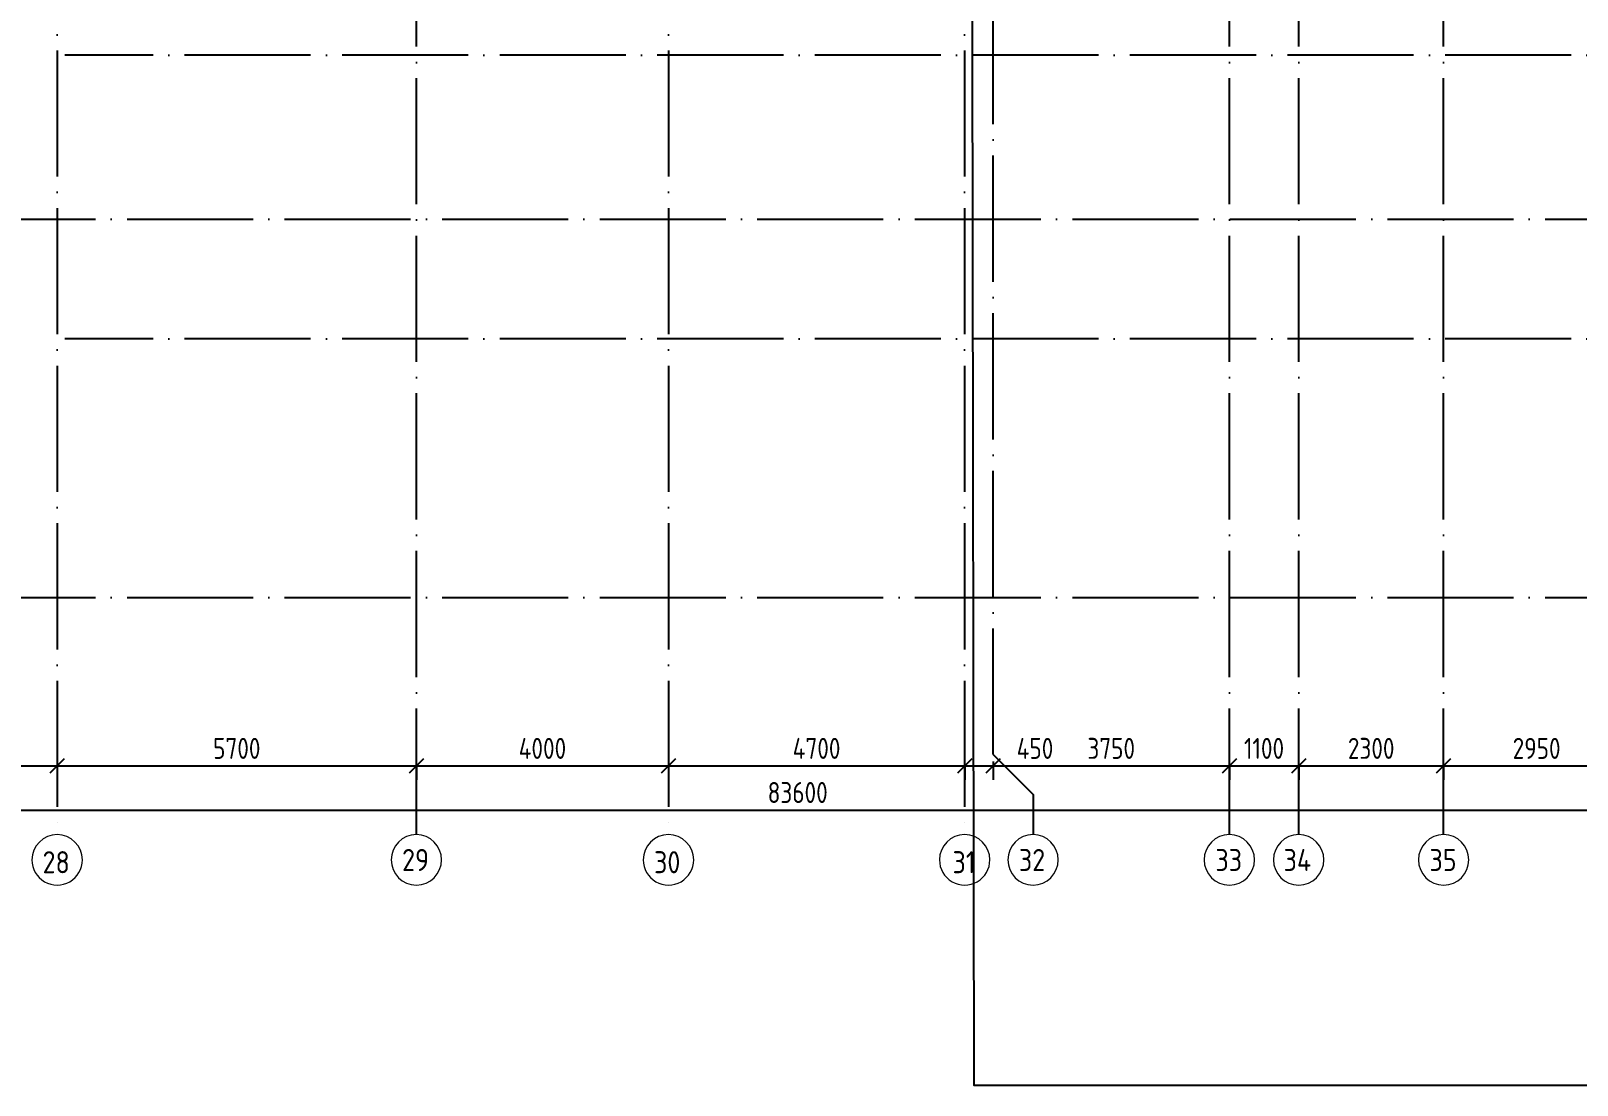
# Model space of a CAD drawing. Header units: millimetres. Extents: x -68946 to 690821, y -552984 to 293768.
# Drawn here: x 109781 to 134315, y 107174 to 123896 of the extents above; entities that cross this region are included whole.
import ezdxf

# ---------------------------------------------------------------- set-up
doc = ezdxf.new("R2010")
doc.units = ezdxf.units.MM
doc.linetypes.add('ADSK_Линия сетки', pattern=[2500, 2000, -250, 0, -250])
doc.layers.get('Defpoints').update_dxf_attribs({"color": 250})
for name, color, linetype, lineweight in [('A-ANNO-DIMS', 250, 'Continuous', 9), ('Оси', 250, 'Continuous', 9), ('Оси-1', 250, 'ADSK_Линия сетки', 9)]:
    doc.layers.add(name, color=color, linetype=linetype, lineweight=lineweight)
doc.styles.add('GOST Common', font='', dxfattribs={"width": 0.9, "height": 350})
doc.styles.get("Standard").update_dxf_attribs({"font": 'ГОСТ тип А.ttf'})
doc.styles.get('GOST Common').set_extended_font_data('GOST Common')
doc.dimstyles.new('А3', dxfattribs={"dimtxt": 333, "dimasz": 222, "dimexe": 222, "dimexo": 111, "dimgap": 111, "dimtad": 1, "dimtoh": 1, "dimdec": 0, "dimrnd": 0.0015, "dimzin": 0, "dimdsep": 46, "dimtxsty": 'Standard', "dimblk": 'OBLIQUE', "dimcen": 0, "dimclrd": 7, "dimclre": 7, "dimclrt": 7, "dimadec": 0, "dimazin": 0, "dimtfac": 1, "dimtdec": 0, "dimtofl": 0, "dimtmove": 0, "dimatfit": 3, "dimfxl": 1, "dimtolj": 1, "dimtzin": 0, "dimarcsym": 0})

# ---------------------------------------------------------------- blocks, each defined once
blk = doc.blocks.new('Ось сетки - Круг_Ø8 мм-39983606-АР1_Кладочный план подвала_ Блок 2_ 3')
at = {"layer": 'Оси'}
for start, end in [(360, 180), (180, 360)]:
    blk.add_arc((0, 0), 4, start, end, dxfattribs=at)
blk = doc.blocks.new('_Oblique')
at = {"color": 0, "linetype": 'ByBlock', "lineweight": -2}
blk.add_line((-0.5, -0.5), (0.5, 0.5), dxfattribs=at)
blk = doc.blocks.new('*D5199')
at = {"layer": 'A-ANNO-DIMS', "color": 7, "lineweight": -2, "transparency": 16777216}
for p, q in [((107698, 112237), (110198, 112237)), ((107698, 112226), (107698, 112015)), ((110198, 112226), (110198, 112015))]:
    blk.add_line(p, q, dxfattribs=at)
at = {"layer": 'Defpoints', "color": 0, "lineweight": 30, "transparency": 16777216}
for p in [(107698, 112337), (110198, 112337), (110198, 112237)]:
    blk.add_point(p, dxfattribs=at)
at = {"layer": 'A-ANNO-DIMS', "color": 7, "lineweight": -2, "transparency": 16777216, "xscale": 222, "yscale": 222, "zscale": 222, "rotation": 180}
blk.add_blockref('_Oblique', (107698, 112237), dxfattribs=at)
at = {"layer": 'A-ANNO-DIMS', "color": 7, "lineweight": -2, "transparency": 16777216, "xscale": 222, "yscale": 222, "zscale": 222}
blk.add_blockref('_Oblique', (110198, 112237), dxfattribs=at)
at = {"layer": 'A-ANNO-DIMS', "color": 7, "lineweight": -2, "transparency": 16777216, "insert": (108948, 112515), "char_height": 333, "width": 2.48, "attachment_point": 5}
blk.add_mtext('\\A1;2500', dxfattribs=at)
blk = doc.blocks.new('*D5200')
at = {"layer": 'A-ANNO-DIMS', "color": 7, "lineweight": -2, "transparency": 16777216}
for p, q in [((110198, 112237), (115898, 112237)), ((110198, 112226), (110198, 112015)), ((115898, 112226), (115898, 112015))]:
    blk.add_line(p, q, dxfattribs=at)
at = {"layer": 'Defpoints', "color": 0, "lineweight": 30, "transparency": 16777216}
for p in [(110198, 112337), (115898, 112337), (115898, 112237)]:
    blk.add_point(p, dxfattribs=at)
at = {"layer": 'A-ANNO-DIMS', "color": 7, "lineweight": -2, "transparency": 16777216, "xscale": 222, "yscale": 222, "zscale": 222, "rotation": 180}
blk.add_blockref('_Oblique', (110198, 112237), dxfattribs=at)
at = {"layer": 'A-ANNO-DIMS', "color": 7, "lineweight": -2, "transparency": 16777216, "xscale": 222, "yscale": 222, "zscale": 222}
blk.add_blockref('_Oblique', (115898, 112237), dxfattribs=at)
at = {"layer": 'A-ANNO-DIMS', "color": 7, "lineweight": -2, "transparency": 16777216, "insert": (113048, 112515), "char_height": 333, "width": 2.48, "attachment_point": 5}
blk.add_mtext('\\A1;5700', dxfattribs=at)
blk = doc.blocks.new('*D5201')
at = {"layer": 'A-ANNO-DIMS', "color": 7, "lineweight": -2, "transparency": 16777216}
for p, q in [((115898, 112237), (119898, 112237)), ((115898, 112226), (115898, 112015)), ((119898, 112226), (119898, 112015))]:
    blk.add_line(p, q, dxfattribs=at)
at = {"layer": 'Defpoints', "color": 0, "lineweight": 30, "transparency": 16777216}
for p in [(115898, 112337), (119898, 112337), (119898, 112237)]:
    blk.add_point(p, dxfattribs=at)
at = {"layer": 'A-ANNO-DIMS', "color": 7, "lineweight": -2, "transparency": 16777216, "xscale": 222, "yscale": 222, "zscale": 222, "rotation": 180}
blk.add_blockref('_Oblique', (115898, 112237), dxfattribs=at)
at = {"layer": 'A-ANNO-DIMS', "color": 7, "lineweight": -2, "transparency": 16777216, "xscale": 222, "yscale": 222, "zscale": 222}
blk.add_blockref('_Oblique', (119898, 112237), dxfattribs=at)
at = {"layer": 'A-ANNO-DIMS', "color": 7, "lineweight": -2, "transparency": 16777216, "insert": (117898, 112515), "char_height": 333, "width": 2.57, "attachment_point": 5}
blk.add_mtext('\\A1;4000', dxfattribs=at)
blk = doc.blocks.new('*D5202')
at = {"layer": 'A-ANNO-DIMS', "color": 7, "lineweight": -2, "transparency": 16777216}
for p, q in [((119898, 112237), (124598, 112237)), ((119898, 112226), (119898, 112015)), ((124598, 112226), (124598, 112015))]:
    blk.add_line(p, q, dxfattribs=at)
at = {"layer": 'Defpoints', "color": 0, "lineweight": 30, "transparency": 16777216}
for p in [(119898, 112337), (124598, 112337), (124598, 112237)]:
    blk.add_point(p, dxfattribs=at)
at = {"layer": 'A-ANNO-DIMS', "color": 7, "lineweight": -2, "transparency": 16777216, "xscale": 222, "yscale": 222, "zscale": 222, "rotation": 180}
blk.add_blockref('_Oblique', (119898, 112237), dxfattribs=at)
at = {"layer": 'A-ANNO-DIMS', "color": 7, "lineweight": -2, "transparency": 16777216, "xscale": 222, "yscale": 222, "zscale": 222}
blk.add_blockref('_Oblique', (124598, 112237), dxfattribs=at)
at = {"layer": 'A-ANNO-DIMS', "color": 7, "lineweight": -2, "transparency": 16777216, "insert": (122248, 112515), "char_height": 333, "width": 2.57, "attachment_point": 5}
blk.add_mtext('\\A1;4700', dxfattribs=at)
blk = doc.blocks.new('*D5203')
at = {"layer": 'A-ANNO-DIMS', "color": 7, "lineweight": -2, "transparency": 16777216}
for p, q in [((124598, 112237), (125048, 112237)), ((124598, 112226), (124598, 112015)), ((125048, 112306), (125048, 112015)), ((125048, 112237), (126158, 112237))]:
    blk.add_line(p, q, dxfattribs=at)
at = {"layer": 'Defpoints', "color": 0, "lineweight": 30, "transparency": 16777216}
for p in [(125048, 112417), (124598, 112337), (125048, 112237)]:
    blk.add_point(p, dxfattribs=at)
at = {"layer": 'A-ANNO-DIMS', "color": 7, "lineweight": -2, "transparency": 16777216, "xscale": 222, "yscale": 222, "zscale": 222, "rotation": 180}
blk.add_blockref('_Oblique', (124598, 112237), dxfattribs=at)
at = {"layer": 'A-ANNO-DIMS', "color": 7, "lineweight": -2, "transparency": 16777216, "xscale": 222, "yscale": 222, "zscale": 222}
blk.add_blockref('_Oblique', (125048, 112237), dxfattribs=at)
at = {"layer": 'A-ANNO-DIMS', "color": 7, "lineweight": -2, "transparency": 16777216, "insert": (125714, 112515), "char_height": 333, "width": 1.95, "attachment_point": 5}
blk.add_mtext('\\A1;450', dxfattribs=at)
blk = doc.blocks.new('*D5204')
at = {"layer": 'A-ANNO-DIMS', "color": 7, "lineweight": -2, "transparency": 16777216}
for p, q in [((125048, 112306), (125048, 112015)), ((125048, 112237), (128798, 112237)), ((128798, 112226), (128798, 112015))]:
    blk.add_line(p, q, dxfattribs=at)
at = {"layer": 'Defpoints', "color": 0, "lineweight": 30, "transparency": 16777216}
for p in [(125048, 112417), (128798, 112337), (128798, 112237)]:
    blk.add_point(p, dxfattribs=at)
at = {"layer": 'A-ANNO-DIMS', "color": 7, "lineweight": -2, "transparency": 16777216, "xscale": 222, "yscale": 222, "zscale": 222, "rotation": 180}
blk.add_blockref('_Oblique', (125048, 112237), dxfattribs=at)
at = {"layer": 'A-ANNO-DIMS', "color": 7, "lineweight": -2, "transparency": 16777216, "xscale": 222, "yscale": 222, "zscale": 222}
blk.add_blockref('_Oblique', (128798, 112237), dxfattribs=at)
at = {"layer": 'A-ANNO-DIMS', "color": 7, "lineweight": -2, "transparency": 16777216, "insert": (126923, 112515), "char_height": 333, "width": 2.48, "attachment_point": 5}
blk.add_mtext('\\A1;3750', dxfattribs=at)
blk = doc.blocks.new('*D5205')
at = {"layer": 'A-ANNO-DIMS', "color": 7, "lineweight": -2, "transparency": 16777216}
for p, q in [((128798, 112237), (129898, 112237)), ((128798, 112226), (128798, 112015)), ((129898, 112226), (129898, 112015))]:
    blk.add_line(p, q, dxfattribs=at)
at = {"layer": 'Defpoints', "color": 0, "lineweight": 30, "transparency": 16777216}
for p in [(128798, 112337), (129898, 112337), (129898, 112237)]:
    blk.add_point(p, dxfattribs=at)
at = {"layer": 'A-ANNO-DIMS', "color": 7, "lineweight": -2, "transparency": 16777216, "xscale": 222, "yscale": 222, "zscale": 222, "rotation": 180}
blk.add_blockref('_Oblique', (128798, 112237), dxfattribs=at)
at = {"layer": 'A-ANNO-DIMS', "color": 7, "lineweight": -2, "transparency": 16777216, "xscale": 222, "yscale": 222, "zscale": 222}
blk.add_blockref('_Oblique', (129898, 112237), dxfattribs=at)
at = {"layer": 'A-ANNO-DIMS', "color": 7, "lineweight": -2, "transparency": 16777216, "insert": (129348, 112515), "char_height": 333, "width": 2.11, "attachment_point": 5}
blk.add_mtext('\\A1;1100', dxfattribs=at)
blk = doc.blocks.new('*D5206')
at = {"layer": 'A-ANNO-DIMS', "color": 7, "lineweight": -2, "transparency": 16777216}
for p, q in [((129898, 112237), (132198, 112237)), ((129898, 112226), (129898, 112015)), ((132198, 112226), (132198, 112015))]:
    blk.add_line(p, q, dxfattribs=at)
at = {"layer": 'Defpoints', "color": 0, "lineweight": 30, "transparency": 16777216}
for p in [(129898, 112337), (132198, 112337), (132198, 112237)]:
    blk.add_point(p, dxfattribs=at)
at = {"layer": 'A-ANNO-DIMS', "color": 7, "lineweight": -2, "transparency": 16777216, "xscale": 222, "yscale": 222, "zscale": 222, "rotation": 180}
blk.add_blockref('_Oblique', (129898, 112237), dxfattribs=at)
at = {"layer": 'A-ANNO-DIMS', "color": 7, "lineweight": -2, "transparency": 16777216, "xscale": 222, "yscale": 222, "zscale": 222}
blk.add_blockref('_Oblique', (132198, 112237), dxfattribs=at)
at = {"layer": 'A-ANNO-DIMS', "color": 7, "lineweight": -2, "transparency": 16777216, "insert": (131048, 112515), "char_height": 333, "width": 2.48, "attachment_point": 5}
blk.add_mtext('\\A1;2300', dxfattribs=at)
blk = doc.blocks.new('*D5207')
at = {"layer": 'A-ANNO-DIMS', "color": 7, "lineweight": -2, "transparency": 16777216}
for p, q in [((132198, 112237), (135148, 112237)), ((132198, 112226), (132198, 112015)), ((135148, 112226), (135148, 112015))]:
    blk.add_line(p, q, dxfattribs=at)
at = {"layer": 'Defpoints', "color": 0, "lineweight": 30, "transparency": 16777216}
for p in [(132198, 112337), (135148, 112337), (135148, 112237)]:
    blk.add_point(p, dxfattribs=at)
at = {"layer": 'A-ANNO-DIMS', "color": 7, "lineweight": -2, "transparency": 16777216, "xscale": 222, "yscale": 222, "zscale": 222, "rotation": 180}
blk.add_blockref('_Oblique', (132198, 112237), dxfattribs=at)
at = {"layer": 'A-ANNO-DIMS', "color": 7, "lineweight": -2, "transparency": 16777216, "xscale": 222, "yscale": 222, "zscale": 222}
blk.add_blockref('_Oblique', (135148, 112237), dxfattribs=at)
at = {"layer": 'A-ANNO-DIMS', "color": 7, "lineweight": -2, "transparency": 16777216, "insert": (133673, 112515), "char_height": 333, "width": 2.48, "attachment_point": 5}
blk.add_mtext('\\A1;2950', dxfattribs=at)
blk = doc.blocks.new('*D5109')
at = {"layer": 'A-ANNO-DIMS', "color": 7, "lineweight": -2, "transparency": 16777216}
for p, q in [((80148, 111537), (163748, 111537)), ((80148, 111526), (80148, 111315)), ((163748, 111526), (163748, 111315))]:
    blk.add_line(p, q, dxfattribs=at)
at = {"layer": 'Defpoints', "color": 0, "lineweight": 30, "transparency": 16777216}
for p in [(80148, 111637), (163748, 111637), (163748, 111537)]:
    blk.add_point(p, dxfattribs=at)
at = {"layer": 'A-ANNO-DIMS', "color": 7, "lineweight": -2, "transparency": 16777216, "xscale": 222, "yscale": 222, "zscale": 222, "rotation": 180}
blk.add_blockref('_Oblique', (80148, 111537), dxfattribs=at)
at = {"layer": 'A-ANNO-DIMS', "color": 7, "lineweight": -2, "transparency": 16777216, "xscale": 222, "yscale": 222, "zscale": 222}
blk.add_blockref('_Oblique', (163748, 111537), dxfattribs=at)
at = {"layer": 'A-ANNO-DIMS', "color": 7, "lineweight": -2, "transparency": 16777216, "insert": (121948, 111815), "char_height": 333, "width": 3.1, "attachment_point": 5}
blk.add_mtext('\\A1;83600', dxfattribs=at)

msp = doc.modelspace()

# ---------------------------------------------------------------- linework, layer by layer
at = {"color": 1}
msp.add_lwpolyline([(172265.5409, 183601.6714), (124619.2541, 183601.6714), (124740.6724, 107174.3899), (172386.9593, 107174.3899)], close=True, dxfattribs=at)
at = {"layer": 'Оси', "lineweight": -2}
for p, q in [((125047.538, 112417.0862), (125682.538, 111782.0862)), ((125682.538, 111782.0862), (125682.538, 111147.0862))]:
    msp.add_line(p, q, dxfattribs=at)
at = {"layer": 'Оси-1', "lineweight": -2}
for p, q in [((110197.5381, 176087.9307), (110197.5381, 111147.0862)), ((115897.538, 111147.0862), (115897.538, 176087.9307)), ((119897.5383, 176087.9307), (119897.5383, 111147.0862)), ((124597.538, 176087.9307), (124597.538, 111147.0862)), ((128797.538, 111147.0862), (128797.538, 176087.9307)), ((129897.5384, 111147.0862), (129897.5384, 176087.9307)), ((132197.5384, 111147.0862), (132197.5384, 176087.9307)), ((125047.538, 112417.0862), (125047.538, 174817.9307)), ((166722.1084, 123510.9858), (110317.5374, 123510.9858)), ((76304.6994, 120910.9262), (166722.1084, 120910.9262)), ((166722.1084, 119011.0455), (110317.5374, 119011.0455)), ((76304.6994, 114910.9262), (166722.1084, 114910.9262))]:
    msp.add_line(p, q, dxfattribs=at)

# ---------------------------------------------------------------- block references
at = {"layer": 'Оси', "lineweight": -2, "xscale": 99.99999999999993, "yscale": 99.99999999999993, "zscale": 99.99999999999993, "rotation": 180}
for p in [(110197.5381, 110747.0862), (119897.5383, 110747.0862), (124597.538, 110747.0862)]:
    msp.add_blockref('Ось сетки - Круг_Ø8 мм-39983606-АР1_Кладочный план подвала_ Блок 2_ 3', p, dxfattribs=at)
at = {"layer": 'Оси', "lineweight": -2, "xscale": 99.99999999999993, "yscale": 99.99999999999993, "zscale": 99.99999999999993}
for p in [(115897.538, 110747.0862), (125682.538, 110747.0862), (128797.538, 110747.0862), (129897.5384, 110747.0862), (132197.5384, 110747.0862)]:
    msp.add_blockref('Ось сетки - Круг_Ø8 мм-39983606-АР1_Кладочный план подвала_ Блок 2_ 3', p, dxfattribs=at)

# ---------------------------------------------------------------- texts
at = {"layer": 'Оси', "lineweight": -2, "char_height": 350, "attachment_point": 1, "style": 'GOST Common'}
for s, insert, width in [('29', (115670.8074, 110919.6196), 548.35425), ('32', (125458.5074, 110919.6196), 541.139062), ('33', (128576.6574, 110919.6196), 533.923875), ('34', (129658.6578, 110919.6196), 577.215), ('35', (131973.5078, 110919.6196), 541.139062), ('28', (109966.1688, 110884.3653), 548.35425), ('30', (119668.869, 110884.3653), 541.139062), ('31', (124404.4187, 110884.3653), 454.556812)]:
    msp.add_mtext(s, dxfattribs=dict(at, insert=insert, width=width))

# ---------------------------------------------------------------- dimensions: what is measured, and where the dimension line sits
at = {"layer": 'A-ANNO-DIMS', "lineweight": -2}
for base, p1, p2, picture, middle in [((110197.5381, 112237.0272), (107697.5378, 112337.0121), (110197.5381, 112337.0121), '*D5199', (108947.5379, 112514.5272)), ((115897.538, 112237.0272), (110197.5381, 112337.0121), (115897.538, 112337.0121), '*D5200', (113047.5381, 112514.5272)), ((119897.5383, 112237.0272), (115897.538, 112337.0121), (119897.5383, 112337.0121), '*D5201', (117897.5382, 112514.5272)), ((124597.538, 112237.0272), (119897.5383, 112337.0121), (124597.538, 112337.0121), '*D5202', (122247.5382, 112514.5272)), ((125047.538, 112237.0272), (124597.538, 112337.0121), (125047.538, 112417.0862), '*D5203', (125713.538, 112514.5272)), ((128797.538, 112237.0272), (125047.538, 112417.0862), (128797.538, 112337.0121), '*D5204', (126922.538, 112514.5272)), ((129897.5384, 112237.0272), (128797.538, 112337.0121), (129897.5384, 112337.0121), '*D5205', (129347.5382, 112514.5272)), ((132197.5384, 112237.0272), (129897.5384, 112337.0121), (132197.5384, 112337.0121), '*D5206', (131047.5384, 112514.5272)), ((135147.5379, 112237.0272), (132197.5384, 112337.0121), (135147.5379, 112337.0121), '*D5207', (133672.5382, 112514.5272)), ((163747.5384, 111537.0272), (80147.5374, 111637.0121), (163747.5384, 111637.0121), '*D5109', (121947.5379, 111814.5272))]:
    dim = msp.add_linear_dim(base=base, p1=p1, p2=p2, dimstyle='А3', dxfattribs=at)
    dim.commit()
    dim.dimension.update_dxf_attribs({"geometry": picture, "text_midpoint": middle})

doc.saveas('drawing.dxf')
